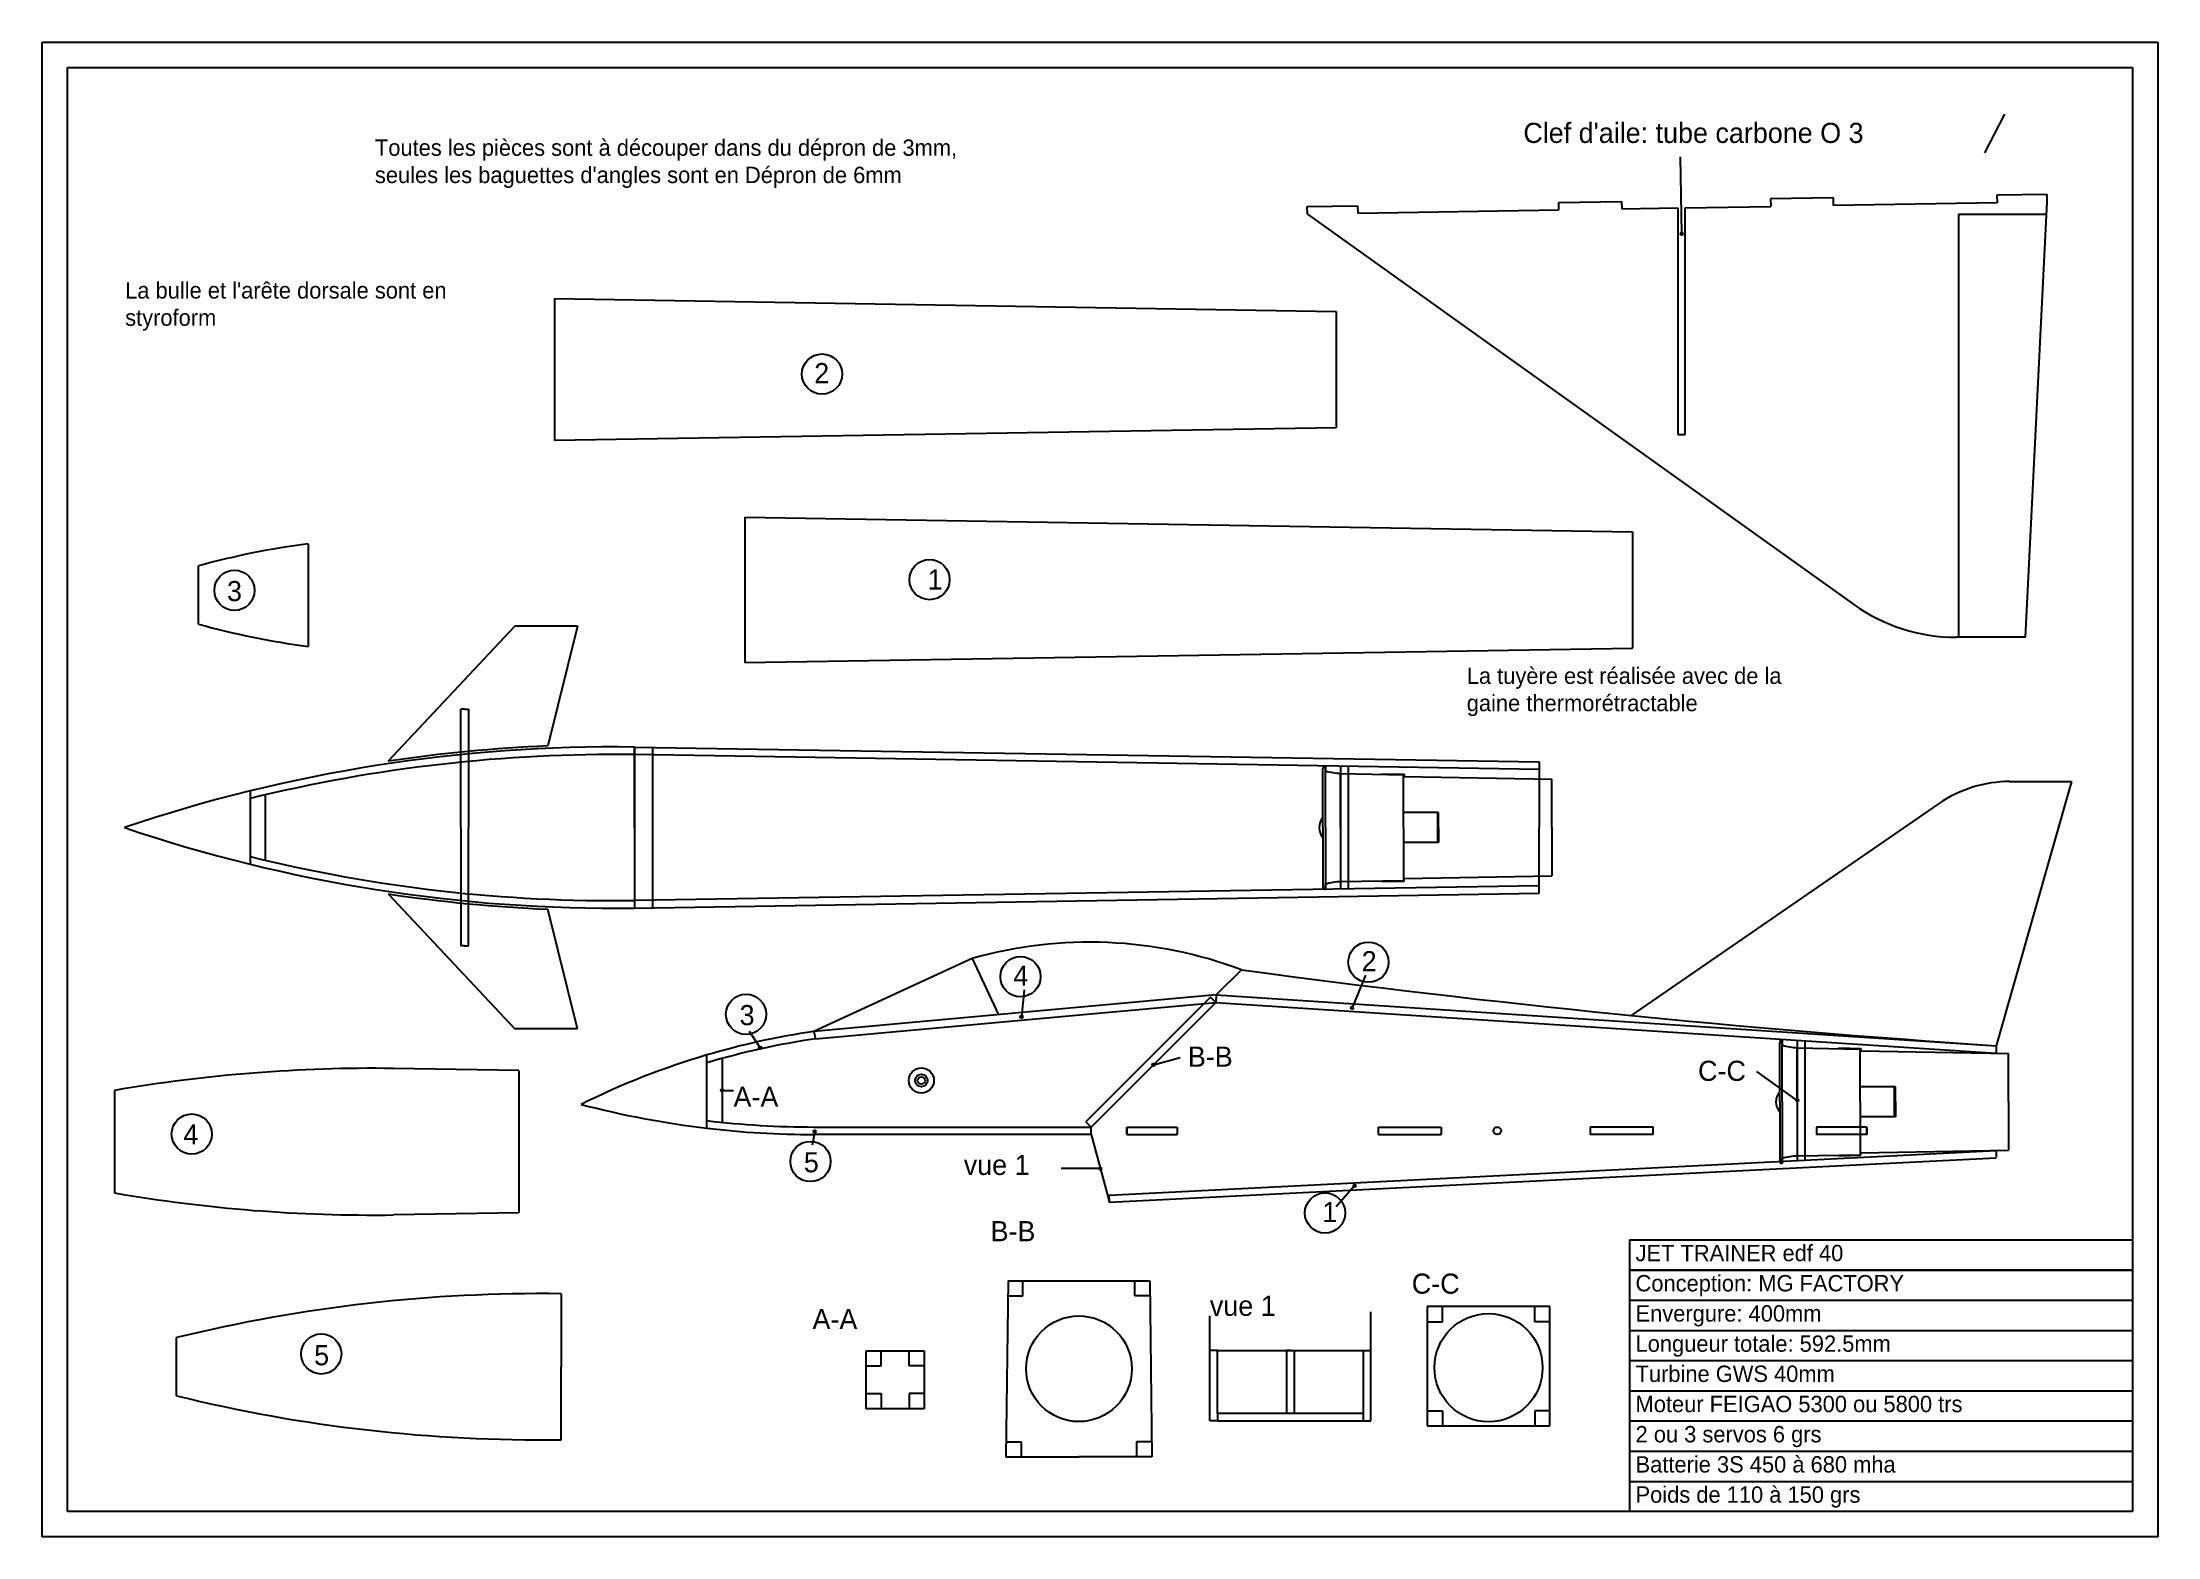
# Model space of a CAD drawing. Header units: millimetres. Extents: x 172 to 1013, y 84 to 678.
import ezdxf

# ---------------------------------------------------------------- set-up
doc = ezdxf.new("R2010")
doc.units = ezdxf.units.MM

msp = doc.modelspace()

# ---------------------------------------------------------------- linework, layer by layer
for p, q in [((171.77, 84.02), (171.77, 678.02)), ((171.77, 678.02), (1012.77, 678.02)), ((1012.77, 678.02), (1012.77, 84.02)), ((181.77, 94.02), (181.77, 668.02)), ((181.77, 668.02), (1002.77, 668.02)), ((1002.77, 668.02), (1002.77, 94.02)), ((951.84, 649.49), (943.93, 634.13)), ((822.93, 632.55), (823.48, 601.91)), ((774.65, 614.4), (799.65, 614.81)), ((774.7, 611.4), (774.65, 614.4)), ((799.65, 614.81), (799.7, 611.81)), ((883.86, 616.19), (858.86, 615.78)), ((858.86, 615.78), (858.91, 612.78)), ((883.9, 613.19), (883.86, 616.19)), ((948.9, 614.26), (883.9, 613.19)), ((968.84, 617.58), (948.85, 617.26)), ((948.85, 617.26), (948.9, 614.26)), ((960.24, 441.53), (968.89, 614.58)), ((968.89, 614.58), (968.84, 617.58)), ((674.66, 612.77), (694.66, 613.09)), ((674.71, 609.77), (674.66, 612.77)), ((674.71, 609.77), (891.98, 454.57)), ((694.66, 613.09), (694.71, 610.09)), ((694.71, 610.09), (774.7, 611.4)), ((799.7, 611.81), (821.96, 612.18)), ((821.96, 612.18), (821.96, 522.18)), ((824.96, 612.23), (858.91, 612.78)), ((824.96, 522.18), (824.96, 612.23)), ((933.64, 609.59), (933.64, 441.53)), ((968.64, 609.59), (933.64, 609.59)), ((375.42, 576.13), (686.1, 571.05)), ((375.42, 576.13), (375.42, 519.76)), ((686.1, 571.05), (686.1, 524.83)), ((686.1, 524.83), (375.42, 519.76)), ((821.96, 522.18), (824.96, 522.18)), ((451.01, 489.25), (803.94, 483.48)), ((451.01, 489.25), (451.01, 431.49)), ((803.94, 483.48), (803.94, 437.26)), ((277.41, 478.7), (277.41, 437.92)), ((233.86, 446.75), (233.86, 469.88)), ((309.31, 392.26), (359.6, 445.89)), ((384.6, 445.89), (359.6, 445.89)), ((384.6, 445.89), (372.71, 398.36)), ((960.24, 441.53), (932.67, 441.53)), ((451.01, 431.49), (803.94, 437.26)), ((338.15, 365.89), (338.15, 412.89)), ((339.65, 412.89), (338.15, 412.89)), ((339.65, 412.89), (341.15, 412.89)), ((341.15, 412.89), (341.15, 365.89)), ((407.15, 397.89), (766.88, 392)), ((407.15, 365.89), (407.15, 397.89)), ((407.15, 397.89), (407.15, 333.89)), ((414.4, 397.77), (414.4, 334.01)), ((766.83, 389), (407.1, 394.89)), ((680.88, 365.89), (680.88, 389.39)), ((681.88, 365.89), (681.88, 390.39)), ((681.88, 390.39), (681.88, 388.39)), ((687.88, 390.29), (687.88, 341.49)), ((687.88, 365.89), (687.88, 387.39)), ((687.88, 387.39), (712.88, 386.89)), ((690.88, 390.24), (690.88, 341.54)), ((704.38, 387.06), (704.38, 387.31)), ((704.38, 387.31), (713.13, 387.13)), ((712.88, 365.89), (712.88, 386.89)), ((713.13, 387.13), (713.13, 386.14)), ((766.88, 392), (766.83, 389)), ((766.88, 392), (766.88, 365.89)), ((254.38, 380.44), (254.38, 351.33)), ((260.38, 378.89), (260.38, 352.88)), ((713.13, 386.14), (771.88, 385.14)), ((771.88, 365.89), (771.88, 385.14)), ((978.49, 384.19), (948.49, 279.19)), ((954.04, 384.19), (978.49, 384.19)), ((726.88, 371.89), (712.88, 371.89)), ((726.38, 371.89), (726.38, 359.89)), ((726.88, 371.89), (726.38, 371.89)), ((726.88, 365.89), (726.88, 371.89)), ((925.68, 375.37), (803.49, 291.2)), ((338.15, 365.89), (338.15, 318.89)), ((341.15, 318.89), (341.15, 365.89)), ((680.88, 365.89), (680.88, 342.39)), ((681.88, 365.89), (681.88, 341.39)), ((687.88, 365.89), (687.88, 344.39)), ((712.88, 365.89), (712.88, 344.89)), ((726.88, 365.89), (726.88, 359.89)), ((766.88, 339.78), (766.88, 365.89)), ((771.88, 365.89), (771.88, 346.64)), ((726.88, 359.89), (712.88, 359.89)), ((687.88, 344.39), (712.88, 344.89)), ((713.13, 345.64), (771.88, 346.64)), ((713.13, 344.64), (713.13, 345.64)), ((309.31, 339.52), (359.6, 285.88)), ((766.83, 342.78), (407.1, 336.89)), ((407.15, 333.89), (766.88, 339.78)), ((681.88, 341.39), (681.88, 343.39)), ((704.38, 344.72), (704.38, 344.47)), ((704.38, 344.47), (713.13, 344.64)), ((384.6, 285.88), (372.71, 333.42)), ((339.65, 318.89), (338.15, 318.89)), ((339.65, 318.89), (341.15, 318.89)), ((541.49, 313.86), (478.49, 284.86)), ((541.49, 313.86), (551.91, 291.51)), ((648.49, 309.36), (638.49, 299.36)), ((697.76, 307.26), (692.48, 294.21)), ((638.49, 299.36), (478.49, 284.86)), ((479.13, 281.93), (638.29, 296.36)), ((562.07, 301.41), (561.07, 290.66)), ((636.17, 298.48), (586.63, 248.98)), ((588.75, 246.86), (638.29, 296.36)), ((638.29, 296.36), (636.17, 298.48)), ((638.49, 299.36), (638.29, 296.36)), ((638.29, 296.36), (948.49, 276.19)), ((638.49, 299.36), (948.49, 279.19)), ((384.6, 285.88), (359.6, 285.88)), ((452.82, 284.99), (457.18, 278.32)), ((478.49, 284.86), (479.13, 281.93)), ((862.49, 256.86), (862.49, 280.36)), ((863.49, 256.86), (863.49, 281.36)), ((863.49, 281.36), (863.49, 279.36)), ((869.49, 281.33), (869.49, 233.55)), ((869.49, 256.86), (869.49, 278.36)), ((869.49, 278.36), (894.49, 277.86)), ((872.49, 281.13), (872.49, 233.7)), ((885.99, 278.03), (885.99, 278.28)), ((885.99, 278.28), (894.74, 278.1)), ((894.49, 256.86), (894.49, 277.86)), ((894.74, 278.1), (894.74, 277.1)), ((948.49, 278.86), (948.49, 276.19)), ((361.17, 269.33), (311.39, 270.15)), ((361.17, 269.33), (361.17, 212.74)), ((435.99, 246.39), (435.99, 275.5)), ((435.99, 246.39), (435.99, 275.5)), ((441.99, 274.1), (441.99, 248.73)), ((613.52, 271.61), (624.16, 274.45)), ((894.74, 277.1), (953.49, 276.11)), ((953.49, 256.86), (953.49, 276.11)), ((200.51, 261.42), (200.51, 220.64)), ((441.99, 261.42), (446.57, 261.42)), ((869.49, 257.44), (853.41, 268.93)), ((908.49, 262.86), (894.49, 262.86)), ((907.99, 262.86), (907.99, 250.86)), ((908.49, 262.86), (907.99, 262.86)), ((908.49, 256.86), (908.49, 262.86)), ((862.49, 256.86), (862.49, 233.36)), ((863.49, 256.86), (863.49, 232.36)), ((869.49, 256.86), (869.49, 235.36)), ((894.49, 256.86), (894.49, 235.86)), ((908.49, 256.86), (908.49, 250.86)), ((953.49, 256.86), (953.49, 237.61)), ((478.84, 245.09), (477.87, 239.68)), ((478.49, 246.86), (588.75, 246.86)), ((588.75, 246.86), (586.63, 248.98)), ((588.75, 243.86), (588.75, 246.86)), ((602.96, 246.86), (622.96, 246.86)), ((602.96, 246.86), (602.96, 243.86)), ((602.96, 243.86), (602.96, 246.86)), ((622.96, 246.86), (622.96, 243.86)), ((702.96, 246.86), (727.96, 246.86)), ((702.96, 243.86), (702.96, 246.86)), ((727.96, 246.86), (727.96, 243.86)), ((812.18, 246.86), (787.18, 246.86)), ((787.18, 246.86), (787.18, 243.86)), ((812.18, 243.86), (812.18, 246.86)), ((897.18, 246.86), (877.18, 246.86)), ((877.18, 246.86), (877.18, 243.86)), ((908.49, 250.86), (894.49, 250.86)), ((897.18, 243.86), (897.18, 246.86)), ((897.3, 243.86), (897.3, 246.86)), ((588.75, 243.86), (478.49, 243.86)), ((588.75, 243.86), (596, 216.81)), ((595.85, 219.8), (948.49, 237.52)), ((602.96, 243.86), (622.96, 243.86)), ((702.96, 243.86), (727.96, 243.86)), ((812.18, 243.86), (787.18, 243.86)), ((869.49, 235.36), (894.49, 235.86)), ((897.3, 243.86), (877.18, 243.86)), ((885.99, 235.69), (885.99, 235.44)), ((885.99, 235.44), (894.74, 235.61)), ((894.74, 236.61), (953.49, 237.61)), ((894.74, 235.61), (894.74, 236.61)), ((948.49, 237.52), (948.49, 234.86)), ((592.38, 230.33), (576.82, 230.33)), ((948.49, 234.52), (596, 216.81)), ((863.49, 232.36), (863.49, 234.36)), ((596, 216.81), (595.85, 219.8)), ((693.49, 223.48), (686.21, 215.2)), ((361.17, 212.74), (311.39, 211.92)), ((802.77, 202.02), (802.77, 94.02)), ((802.77, 202.02), (1002.77, 202.02)), ((555.71, 185.78), (554.89, 115.74)), ((555.71, 185.78), (612.08, 185.78)), ((561.64, 179.78), (561.64, 185.78)), ((606.15, 179.78), (606.15, 185.78)), ((612.08, 185.78), (612.89, 115.74)), ((802.77, 190.02), (1002.77, 190.02)), ((1002.77, 190.02), (802.77, 190.02)), ((378.03, 180.58), (378.03, 151.58)), ((555.64, 179.78), (561.64, 179.78)), ((612.15, 179.78), (606.15, 179.78)), ((802.77, 178.02), (1002.77, 178.02)), ((635.95, 130.01), (635.95, 171.79)), ((699.95, 130.01), (699.95, 173.43)), ((722.38, 175.46), (722.38, 128.03)), ((771.08, 175.46), (722.38, 175.46)), ((722.38, 169.46), (728.38, 169.46)), ((728.38, 169.46), (728.38, 175.46)), ((765.08, 169.46), (765.08, 175.46)), ((771.08, 169.46), (765.08, 169.46)), ((771.08, 128.03), (771.08, 175.46)), ((225.16, 140.01), (225.16, 163.14)), ((802.77, 166.02), (1002.77, 166.02)), ((378.03, 122.58), (378.03, 151.58)), ((499.24, 134.9), (499.24, 157.88)), ((499.24, 157.88), (522.37, 157.88)), ((499.24, 151.88), (505.24, 151.88)), ((505.24, 151.88), (505.24, 157.88)), ((516.37, 151.88), (516.37, 157.88)), ((522.37, 151.88), (516.37, 151.88)), ((522.37, 157.88), (522.37, 134.9)), ((638.95, 158.01), (635.95, 158.01)), ((638.95, 133.01), (638.95, 158.01)), ((638.95, 158.01), (696.95, 158.01)), ((666.45, 158.01), (666.45, 133.01)), ((667.95, 158.01), (666.45, 158.01)), ((667.95, 158.01), (669.45, 158.01)), ((669.45, 158.01), (669.45, 133.01)), ((696.95, 158.01), (696.95, 133.01)), ((696.95, 158.01), (699.95, 158.01)), ((802.77, 154.02), (1002.77, 154.02)), ((499.24, 140.9), (505.24, 140.9)), ((522.37, 134.9), (499.24, 134.9)), ((505.24, 140.9), (505.24, 134.9)), ((516.37, 140.9), (516.37, 134.9)), ((522.37, 140.9), (516.37, 140.9)), ((802.77, 142.02), (1002.77, 142.02)), ((638.95, 130.01), (635.95, 130.01)), ((696.95, 133.01), (638.95, 133.01)), ((638.95, 133.01), (638.95, 130.01)), ((638.95, 130.01), (696.95, 130.01)), ((696.95, 133.01), (696.95, 130.01)), ((696.95, 130.01), (699.95, 130.01)), ((722.38, 134.03), (728.38, 134.03)), ((722.38, 128.03), (771.08, 128.03)), ((728.38, 134.03), (728.38, 128.03)), ((765.08, 134.03), (765.08, 128.03)), ((771.08, 134.03), (765.08, 134.03)), ((802.77, 130.02), (1002.77, 130.02)), ((554.96, 121.74), (560.96, 121.74)), ((560.96, 121.74), (560.96, 115.74)), ((606.82, 121.74), (606.82, 115.74)), ((612.82, 121.74), (606.82, 121.74)), ((802.77, 118.02), (1002.77, 118.02)), ((554.89, 115.74), (583.89, 115.74)), ((612.89, 115.74), (583.89, 115.74)), ((802.77, 106.02), (1002.77, 106.02)), ((1002.77, 94.02), (181.77, 94.02)), ((1012.77, 84.02), (171.77, 84.02))]:
    msp.add_line(p, q)
for centre, radius in [((823.48, 601.88), 0.5), ((481.76, 546.14), 8), ((524.5, 464.45), 8), ((248.16, 460.18), 8), ((698.99, 312.39), 8), ((560.66, 306.62), 8), ((451.55, 291.66), 8), ((692.48, 294.21), 0.5), ((561.07, 290.66), 0.5), ((457.18, 278.32), 0.5), ((521.25, 265.36), 5), ((613.52, 271.61), 0.5), ((441.99, 261.42), 0.5), ((521.25, 265.36), 2.5), ((521.25, 265.36), 1.5), ((869.49, 257.44), 0.5), ((231.19, 244.06), 8), ((478.84, 245.09), 0.5), ((750.21, 245.36), 1.5), ((477.16, 233.17), 8), ((592.38, 230.33), 0.5), ((681.73, 212.7), 8), ((693.49, 223.48), 0.5), ((583.89, 150.76), 21), ((746.73, 151.18), 21.5), ((282.67, 156.66), 8)]:
    msp.add_circle(centre, radius)
for centre, radius, start, end in [((317.72, 167.87), 313.44, 97.38909, 105.51933), ((932.67, 511.53), 70, 234.46232, 270), ((317.72, 748.76), 313.44, 254.48067, 262.61091), ((399.22, -210.28), 608.22, 89.25315, 108.68351), ((399.22, -209.28), 608.22, 92.49776, 98.50051), ((399.17, -213.28), 608.22, 89.25315, 103.77162), ((681.88, 389.39), 1, 90, 180), ((689.66, 416.54), 29.2, 254.55998, 266.51537), ((954.04, 334.19), 50, 90, 124.55922), ((399.22, 942.06), 608.22, 251.31649, 270.74685), ((685.38, 365.89), 6, 138.59038, 221.40962), ((399.17, 945.06), 608.22, 256.22838, 270.74685), ((399.22, 941.06), 608.22, 261.49949, 267.50224), ((681.88, 342.39), 1, 180, 270), ((689.66, 315.24), 29.2, 93.48463, 105.44002), ((588.14, 148.82), 171.51, 69.39877, 105.7848), ((1242.7, 4712.05), 4442.61, 262.3135, 266.20282), ((523.52, -20.8), 308.96, 98.38102, 106.4581), ((524.17, -23.73), 308.96, 98.38102, 106.5829), ((863.49, 280.36), 1, 90, 180), ((871.26, 307.51), 29.2, 254.55998, 266.51537), ((303.46, -338.02), 608.22, 89.25315, 99.74489), ((523.52, -20.8), 308.96, 106.4581, 116.43281), ((866.99, 256.86), 6, 138.59038, 221.40962), ((479.06, 610.77), 366.91, 255.30577, 263.25864), ((479.06, 613.77), 366.91, 263.25864, 269.91086), ((479.06, 610.77), 366.91, 263.25864, 269.91086), ((863.49, 233.36), 1, 180, 270), ((871.26, 206.21), 29.2, 93.48463, 105.44002), ((303.46, 820.09), 608.22, 260.25692, 270.74685), ((369.95, -427.59), 608.22, 89.23871, 103.77162), ((369.95, 730.75), 608.22, 256.22838, 270.76129)]:
    msp.add_arc(centre, radius, start, end)

# ---------------------------------------------------------------- texts
at = {"attachment_point": 1}
for s, insert, char_height, width in [("Toutes les pièces sont à découper dans du dépron de 3mm, seules les baguettes d'angles sont en Dépron de 6mm", (304.01, 639.41), 6.5, 240.285), ("Clef d'aile: tube carbone O 3", (760.57, 646.02), 8, 212.6709), ("La bulle et l'arête dorsale sont en styroform", (204.71, 582.68), 6.5, 156.3092), ('2', (478.67, 550.52), 8, 40.4551), ('3', (245.19, 463.9), 8, 21.9613), ('1', (523.75, 468.52), 8, 60.1047), ('La tuyère est réalisée avec de la gaine thermorétractable', (738.08, 429.48), 6.5, 144.8469), ('2', (696.3, 316.76), 8, 40.4551), ('4', (557.8, 310.99), 8, 57.7929), ('3', (448.98, 295.34), 8, 21.9613), ('B-B', (627.19, 278.83), 8, 51.0288), ('C-C', (830.03, 273.2), 8, 56.3181), ('A-A', (446.57, 262.89), 8, 47.3862), ('4', (227.85, 247.93), 8, 57.7929), ('5', (474.53, 236.86), 8, 48.5461), ('vue 1', (538.1, 235.8), 8, 50.4743), ('1', (680.63, 217.09), 8, 60.1047), ('B-B', (548.78, 209.47), 8, 51.0288), (' JET TRAINER edf 40', (802.77, 200.02), 6.5, 200), ('C-C', (716.23, 188.6), 8, 56.3181), (' Conception: MG FACTORY', (802.77, 188.02), 6.5, 200), ('vue 1', (635.95, 179.79), 8, 50.4743), ('A-A', (477.97, 174.52), 8, 47.3862), (' Envergure: 400mm', (802.77, 176.02), 6.5, 200), ('5', (279.86, 160.15), 8, 48.5461), (' Longueur totale: 592.5mm', (802.77, 164.02), 6.5, 200), (' Turbine GWS 40mm', (802.77, 152.02), 6.5, 200), (' Moteur FEIGAO 5300 ou 5800 trs', (802.77, 140.02), 6.5, 200), (' 2 ou 3 servos 6 grs', (802.77, 128.02), 6.5, 200), (' Batterie 3S 450 à 680 mha', (802.77, 116.02), 6.5, 200), (' Poids de 110 à 150 grs', (802.77, 104.02), 6.5, 200)]:
    msp.add_mtext(s, dxfattribs=dict(at, insert=insert, char_height=char_height, width=width))

doc.saveas('drawing.dxf')
